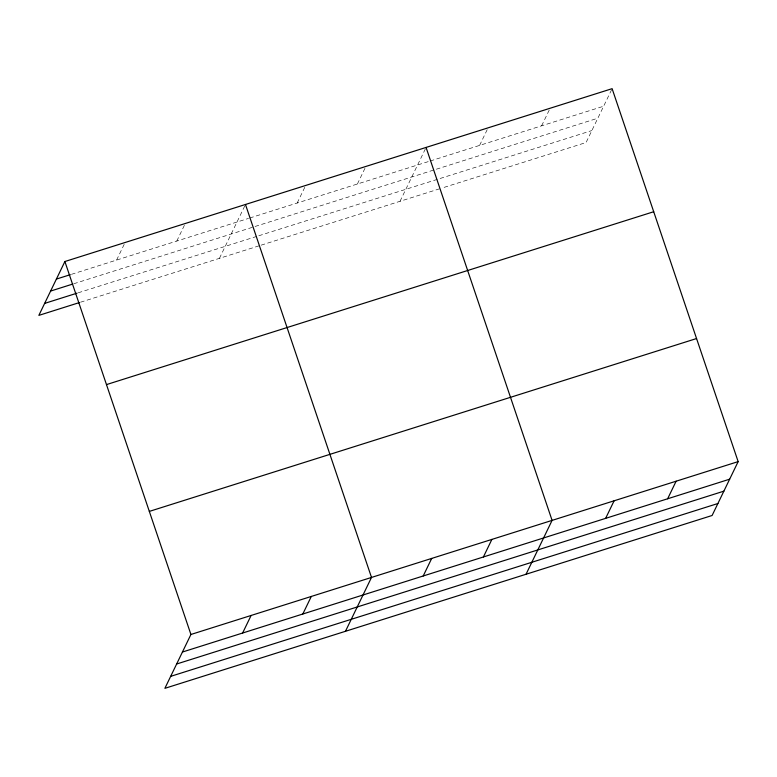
<?xml version="1.0" encoding="UTF-8"?>
<svg xmlns="http://www.w3.org/2000/svg" width="777" height="777" viewBox="0 0 777 777"><rect width="100%" height="100%" fill="white"/><g stroke="black" fill="none" stroke-linecap="round" stroke-linejoin="round"><path stroke-width="0.58" stroke-dasharray="3.88 2.91" d="M116.599 260.062L125.087 242.502M176.787 241.055L185.285 223.485M219.435 258.343L245.474 204.477M297.183 203.02L305.672 185.46M357.381 184.013L365.87 166.443M400.029 201.301L426.068 147.436M479.594 145.406L488.082 127.846M541.618 125.816L550.106 108.256M611.625 89.695L586.081 142.521L441.375 188.238M71.445 274.33L248.562 218.386M249.718 218.016L429.059 161.363M430.205 161.004L603.632 106.226M73.757 283.751L597.843 118.201M78.215 292.803L257.643 236.121M258.799 235.752L591.88 130.546M80.526 302.214L259.955 245.542M261.111 245.173L440.219 188.597"/><path stroke-width="1.17" d="M64.889 261.519L190.919 634.479L164.879 688.335L712.111 515.481L738.15 461.616L612.121 88.665L64.889 261.519L38.85 315.384L79.371 302.583M242.618 633.022L251.107 615.462M302.816 614.005L311.305 596.445M345.464 631.293L371.503 577.428L245.474 204.477M423.212 575.98L431.701 558.42M483.401 556.963L491.89 539.403M526.048 574.252L552.088 520.386L426.068 147.436M605.623 518.366L614.112 500.796M667.637 498.776L676.126 481.206M56.4 279.079L70.289 274.689M50.612 291.064L72.601 284.11M44.639 303.399L77.059 293.162M106.478 384.596L653.71 211.732M149.33 511.402L696.561 338.539M190.919 634.479L738.15 461.616M182.42 652.039L729.661 479.186M176.632 664.014L723.873 491.161M170.668 676.359L717.899 503.506"/></g></svg>
